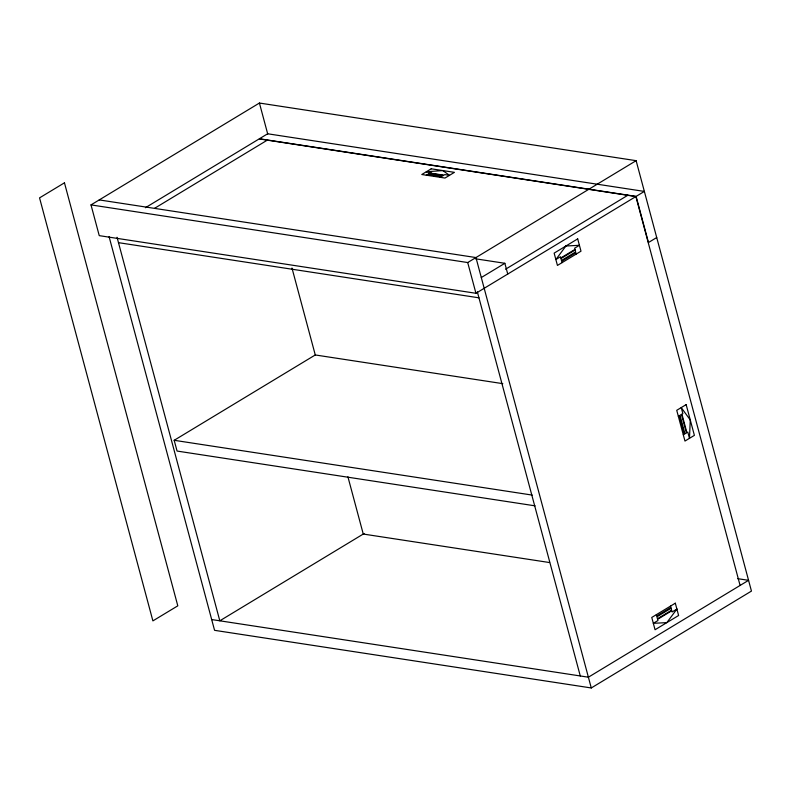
<?xml version="1.0" encoding="UTF-8"?>
<svg xmlns="http://www.w3.org/2000/svg" width="791" height="791" viewBox="0 0 791 791"><rect width="100%" height="100%" fill="white"/><g stroke="black" fill="none" stroke-linecap="round" stroke-linejoin="round"><path stroke-width="1.19" d="M740.089 585.459L635.875 196.544L475.945 293.283L99.241 235.639L91.005 204.899L259.418 103.038L636.122 160.672L751.45 591.085L591.273 687.962L214.569 630.328L109.079 236.618M145.406 207.717L259.171 138.909L635.875 196.544M154.581 208.32L267.299 140.145M426.329 175.197L427.367 174.564L441.329 176.7L440.28 177.332M91.005 204.899L467.708 262.543L636.122 160.672M535.092 505.845L177.065 451.058L174.178 440.3L315.273 354.961L502.809 383.655M481.304 277.542L504.856 263.294L507.743 274.052M505.568 269.217L627.757 195.308M636.112 196.405L644.358 191.422L267.655 133.778L259.408 138.761L636.112 196.405L648.472 242.521L656.718 237.537M364.127 533.52L219.809 620.806L117.038 237.28M678.342 416.313L679.39 415.68L684.344 434.18L683.295 434.813M99.241 199.915L475.945 257.559L591.273 687.962M475.599 258.815L504.856 263.294M118.482 242.659L478.95 297.821M174.178 440.3L532.214 495.087M737.598 578.646L748.563 580.327L588.395 677.205L211.691 619.561M549.577 562.549L363.257 534.044L347.911 476.785M576.204 254.079L575.848 252.715L561.669 261.287L562.035 262.652M670.531 606.094L670.897 607.448L656.728 616.021L656.362 614.656M477.349 291.83L580.278 675.969M467.708 262.543L475.945 293.283M259.418 103.038L267.724 134.035M291.978 268.03L315.312 355.11M690.276 419.981L689.475 438.333L687.804 432.084L686.875 432.647L681.921 414.148L682.851 413.594L681.239 407.583L690.276 419.981M565.921 246.011L555.865 259.547L560.463 256.768L560.789 257.975L574.958 249.412L574.632 248.196L579.417 245.299L565.921 246.011M676.888 609.08L666.833 622.616L653.336 623.318L657.934 620.54L657.608 619.333L671.777 610.761L672.103 611.967L676.888 609.08M64.457 182.82L39.55 197.879L152.89 620.886L177.797 605.827L64.457 182.82M431.224 168.799L421.801 174.504L444.997 178.054L454.42 172.349L431.224 168.799M429.454 173.298L427.971 174.198L441.922 176.334L443.415 175.434L429.454 173.298M430.828 172.468L429.909 173.031L443.86 175.167L444.789 174.603L449.496 175.325L442.822 170.579L426.3 171.776L430.828 172.468M577.697 238.882L554.145 253.13L557.437 265.43L580.99 251.182L577.697 238.882M575.116 249.996L560.948 258.558L561.462 260.506L575.63 251.934L575.116 249.996M686.153 404.616L676.73 410.311L684.966 441.052L694.389 435.357L686.153 404.616M681.476 414.425L679.983 415.324L684.937 433.814L686.43 432.914L681.476 414.425M675.316 603.197L651.764 617.445L655.057 629.745L678.609 615.497L675.316 603.197M671.104 608.23L656.935 616.802L657.459 618.75L671.628 610.177L671.104 608.23"/></g></svg>
